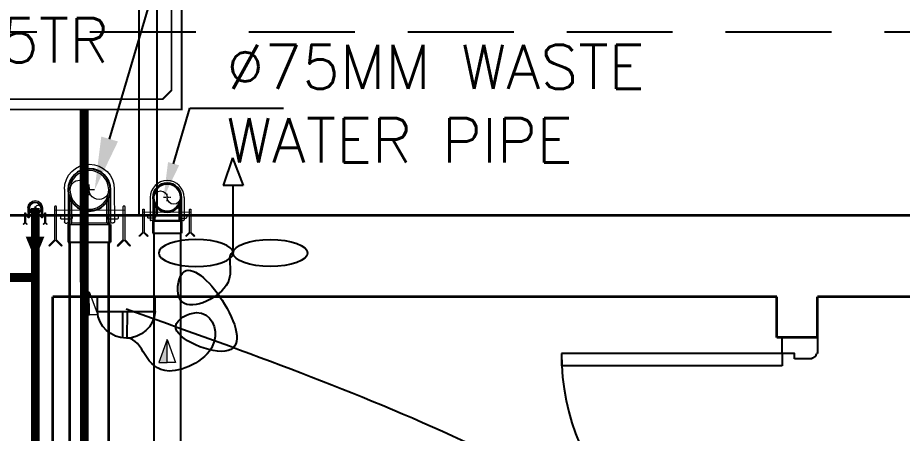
# Model space of a CAD drawing. Extents: x 3550807 to 4078732, y -628171 to -515859.
# Drawn here: x 3717313 to 3719818, y -591592 to -590417 of the extents above; entities that cross this region are included whole.
import ezdxf
from ezdxf import colors
from ezdxf.entities.mleader import LeaderData, LeaderLine
from ezdxf.math import Vec2, Vec3

# ---------------------------------------------------------------- set-up
doc = ezdxf.new("R2010")
doc.units = 0
doc.header["$LTSCALE"] = 6
doc.header["$MEASUREMENT"] = 0
doc.linetypes.add('CENTER2', pattern=[1.125, 0.75, -0.125, 0.125, -0.125])
doc.linetypes.add('HIDDEN', pattern=[0.375, 0.25, -0.125])
doc.layers.get('0').update_dxf_attribs({"linetype": 'CONTINUOUS'})
for name, color, linetype in [('Chajja', 7, 'CONTINUOUS'), ('DOOR', 44, 'CONTINUOUS'), ('ELE-EXHAUST FAN', 10, 'CONTINUOUS'), ('MEP_HVAC_COPPER_PIPE', 5, 'CONTINUOUS'), ('MEP_HVAC_TEXT', 7, 'CONTINUOUS'), ('phe-text', 1, 'CONTINUOUS'), ('PL- WASTE PIPE', 6, 'CONTINUOUS'), ('PL-SOIL PIPE', 1, 'CONTINUOUS')]:
    doc.layers.add(name, color=color, linetype=linetype)
doc.layers.add('ELE-LIGHTING WIRING', color=7, linetype='CONTINUOUS', true_color=0x63d7b6)
for name, color, linetype, lineweight in [('HTL-AC UNIT', 5, 'CONTINUOUS', 25), ('PHE-SP', 1, 'CONTINUOUS', 0), ('PL-CLAMP', 211, 'CONTINUOUS', 13), ('PL-SOFT  WATER SUPPLY PIPE', 162, 'CONTINUOUS', 9), ('PL-WATER PIPE CLAMP', 6, 'CONTINUOUS', 9), ('PL-WATER PIPING', 1, 'CONTINUOUS', 9), ('WALL', 10, 'CONTINUOUS', 35)]:
    doc.layers.add(name, color=color, linetype=linetype, lineweight=lineweight)
doc.styles.add('ROMANS', font='romans.shx')
doc.styles.get("Standard").update_dxf_attribs({"font": 'SIMPLEX'})
doc.styles.add('VERDANA', font='verdana.ttf')
doc.dimstyles.new('AC DIM', dxfattribs={"dimtxt": 200, "dimasz": 200, "dimexe": 0.18, "dimexo": 50, "dimgap": 50, "dimtad": 1, "dimdec": 0, "dimzin": 12, "dimdsep": 46, "dimtxsty": 'ROMANS', "dimcen": 0, "dimclrt": 7, "dimadec": 0, "dimazin": 0, "dimtfac": 1, "dimtdec": 0, "dimtix": 1, "dimtofl": 0, "dimtmove": 0, "dimatfit": 3, "dimfxl": 0, "dimtolj": 1, "dimtzin": 12, "dimarcsym": 0})

# ---------------------------------------------------------------- blocks, each defined once
blk = doc.blocks.new('750')
at = {"layer": 'DOOR', "color": 8}
for p, q in [((-50, 705), (-47.5, 705)), ((-35, 690), (-35, 692.5)), ((50, 45), (50, 80)), ((50, 80), (675, 80)), ((675, 45), (675, 80)), ((-35, 60), (-35, 57.5)), ((-50, 45), (-47.5, 45)), ((50, 45), (675, 45))]:
    blk.add_line(p, q, dxfattribs=at)
for points in [[(15, 690), (15, 705), (50, 705), (50, 750), (-50, 750), (-50, 705)], [(-35, 690), (15, 690)], [(15, 60), (15, 45), (50, 45), (50, 0), (-50, 0), (-50, 45)], [(-35, 60), (15, 60)]]:
    blk.add_lwpolyline(points, dxfattribs=at)
for centre, radius, start, end in [((-35, 705), 12.5, 180, 270), ((15, 45), 660, 0, 90), ((-35, 45), 12.5, 90, 180)]:
    blk.add_arc(centre, radius, start, end, dxfattribs=at)
blk = doc.blocks.new('A$C44D17E71')
at = {"layer": 'ELE-EXHAUST FAN', "color": 1}
for p, q in [((-13.3, 0.72), (-9.75, 2.1)), ((-9.75, 2.1), (-9.75, -0.48)), ((-13.3, 0.72), (-9.75, -0.48)), ((-0.97, 0.81), (-9.75, 0.81)), ((6.62, -9.32), (4.71, -9.31)), ((4.71, -9.31), (4.71, -16.8)), ((6.59, -16.81), (6.62, -9.32)), ((6.61, -12.95), (10.07, -12.97)), ((6.61, -13.55), (10.06, -13.57)), ((6.59, -16.81), (4.71, -16.8))]:
    blk.add_line(p, q, dxfattribs=at)
blk.add_ellipse((-0.97, 5.64), major_axis=(0, -4.83), ratio=0.36355, dxfattribs=at)
at = {"layer": 'ELE-EXHAUST FAN', "color": 1, "extrusion": (0, 0, -1)}
blk.add_ellipse((-0.97, -4.02), major_axis=(0, 4.83), ratio=0.36355, dxfattribs=at)
blk.add_ellipse((6.31, -13.06), major_axis=(0.02, 3.76), ratio=1, start_param=0.079283, end_param=3.06231, dxfattribs=at)
at = {"layer": 'ELE-EXHAUST FAN', "color": 1}
blk.add_open_spline([(-1.04, 0.81), (-0.79, -0.3), (3.44, 2.5), (7.59, -7.04), (-0.96, -5.98), (5.22, 0.41), (14.27, 3.09), (9.16, -9.39), (5.43, -2.53), (11.73, 0.02), (16.82, -10.79), (10.14, -10.71), (10.07, -12.97)], degree=3, knots=[0, 0, 0, 0, 6.261699, 12.352893, 15.787239, 21.858742, 28.752755, 35.678217, 39.225495, 45.354107, 53.693878, 67.421453, 67.421453, 67.421453, 67.421453], dxfattribs=at)
blk = doc.blocks.new('clamp')
at = {"layer": 'PL-CLAMP'}
for p, q in [((156.2, 205.8), (161.2, 205.8)), ((105.4, 198.4), (168.6, 198.4)), ((105.4, 191.1), (168.6, 191.1)), ((163.2, 185.7), (163.2, 203.8)), ((170.6, 196.4), (170.6, 193.1)), ((156.2, 183.7), (161.2, 183.7)), ((105.4, 109.4), (168.6, 109.4)), ((156.2, 116.8), (161.2, 116.8)), ((163.2, 96.7), (163.2, 114.8)), ((170.6, 107.4), (170.6, 104)), ((105.4, 102), (168.6, 102)), ((156.2, 94.7), (161.2, 94.7))]:
    blk.add_line(p, q, dxfattribs=at)
for points in [[(138.4, 216.5, -0.414214), (139.4, 217.5), (203.1, 217.5), (214, 228.4), (215.4, 227), (203.9, 215.5), (215.3, 204), (213.9, 202.6), (203, 213.5), (139.4, 213.5, -0.414214), (138.4, 214.5), (138.4, 216.5)], [(138.4, 84.3, -0.414214), (139.4, 85.3), (203.1, 85.3), (214, 96.3), (215.4, 94.9), (203.9, 83.3), (215.3, 71.9), (213.9, 70.5), (203, 81.3), (139.4, 81.3, -0.414214), (138.4, 82.3), (138.4, 84.3)]]:
    blk.add_lwpolyline(points, format="xyb", dxfattribs=at)
for points in [[(146.2, 81.3), (146.2, 217.5)], [(156.2, 81.3), (156.2, 217.5)]]:
    blk.add_lwpolyline(points, dxfattribs=at)
for centre, radius, start, end in [((161.2, 203.8), 2, 0, 90), ((105.4, 150.2), 48.2, 90, 270), ((168.6, 196.4), 2, 0, 90), ((168.6, 193.1), 2, 270, 0), ((161.2, 185.7), 2, 270, 0), ((161.2, 114.8), 2, 0, 90), ((168.6, 107.4), 2, 0, 90), ((168.6, 104), 2, 270, 0), ((161.2, 96.7), 2, 270, 0)]:
    blk.add_arc(centre, radius, start, end, dxfattribs=at)
blk = doc.blocks.new('RISER UP 100')
at = {"color": 0, "linetype": 'Continuous'}
for p, q in [((-98.5, 60), (-148.5, 60)), ((-148.5, -60), (-148.5, 60)), ((-98.5, 60), (-93.5, 55)), ((-93.5, 55), (-24, 55)), ((-98.5, -60), (-148.5, -60)), ((-98.5, -60), (-93.5, -55)), ((-93.5, -55), (-24, -55))]:
    blk.add_line(p, q, dxfattribs=at)
at = {"color": 8, "linetype": 'Continuous', "lineweight": 0, "ltscale": 0.005}
for p, q in [((-98.5, 55), (-148.5, 55)), ((-98.5, -55), (-98.5, 55)), ((-98.5, 55), (-93.5, 50)), ((-93.5, -50), (-93.5, 50)), ((-93.5, 50), (-33.2, 50)), ((-98.5, -55), (-93.5, -50)), ((-93.5, -50), (-33.2, -50)), ((-98.5, -55), (-148.5, -55))]:
    blk.add_line(p, q, dxfattribs=at)
at = {"color": 8, "linetype": 'CENTER2', "lineweight": 0}
for p, q in [((-15, 0), (15, 0)), ((0, 15), (0, -15))]:
    blk.add_line(p, q, dxfattribs=at)
at = {"color": 0, "linetype": 'Continuous'}
blk.add_circle((0, 0), 60, dxfattribs=at)
at = {"color": 8, "linetype": 'Continuous', "lineweight": 0, "ltscale": 0.005}
blk.add_circle((0, 0), 55, dxfattribs=at)
at = {"color": 8, "linetype": 'Continuous', "lineweight": 0}
for centre, start, end in [((0, 27.5), 90, 270), ((0, -27.5), 270, 90)]:
    blk.add_arc(centre, 27.5, start, end, dxfattribs=at)
blk = doc.blocks.new('A$C0B1B3CFA')
at = {"layer": 'PHE-SP'}
h = blk.add_hatch(color=7, dxfattribs=at)
h.dxf.hatch_style = 1
h.paths.add_polyline_path([(-0.0495, 0.0226), (-0.0495, 0), (0.0124, 0)])
at = {"layer": 'PHE-SP', "color": 7}
for points in [[(-0.0495, 0), (0.0124, 0), (-0.0495, 0.0226), (-0.0495, 0)], [(-0.0495, 0), (0.0124, 0), (-0.0495, -0.0226), (-0.0495, 0)]]:
    blk.add_lwpolyline(points, dxfattribs=at)
blk = doc.blocks.new('Z$W@#3BD47561')
at = {"layer": 'PHE-SP', "xscale": 49.00933755098914, "yscale": 49.00933755098914, "zscale": 49.00933755098914, "rotation": 270}
blk.add_blockref('A$C0B1B3CFA', (0, 0), dxfattribs=at)
blk = doc.blocks.new('Z$W@#4AA511D8')
at = {"layer": 'phe-text', "linetype": 'ByBlock', "lineweight": -2, "ltscale": 0.5, "xscale": 0.0244727334018079, "yscale": 0.0244727334018079, "zscale": 0.0244727334018079, "rotation": 270}
blk.add_blockref('Z$W@#3BD47561', (0.0148, 0), dxfattribs=at)
blk = doc.blocks.new('WATER PIPE CLAMP')
at = {"layer": 'PL-CLAMP'}
for p, q in [((-61.4, 87.2), (-62.5, 86.1)), ((-62.5, 86.1), (-54, 77.6)), ((-52.5, 78.2), (-61.4, 87.2)), ((-54, 77.6), (-54, 27.7)), ((-43.4, 87.3), (-52.5, 78.2)), ((-50.9, 77.6), (-42.3, 86.2)), ((-50.9, 27.7), (-50.9, 77.6)), ((-42.3, 86.2), (-43.4, 87.3)), ((-42, 46.4), (-27.8, 46.4)), ((-37.8, 1.1), (-37.8, 50.6)), ((-33.6, 52.2), (-36.2, 52.2)), ((-32, 1.1), (-32, 50.6)), ((27.8, 46.4), (41.9, 46.4)), ((32, 1.1), (32, 50.6)), ((36.2, 52.2), (33.5, 52.2)), ((37.8, 1.1), (37.7, 50.6)), ((42.1, 87.2), (41, 86.1)), ((41, 86.1), (49.5, 77.6)), ((51.1, 78.3), (42.1, 87.2)), ((49.5, 77.6), (49.6, 27.8)), ((60.2, 87.4), (51.1, 78.3)), ((52.7, 77.6), (61.3, 86.2)), ((52.7, 27.8), (52.7, 77.6)), ((61.3, 86.2), (60.2, 87.4)), ((-54, 40.9), (52.7, 41)), ((-54, 33.1), (52.7, 33.1)), ((-53.2, 27), (-51.7, 27)), ((-43.6, 40.9), (-43.6, 44.8)), ((-26.2, 40.9), (-26.3, 44.8)), ((26.2, 41), (26.2, 44.8)), ((43.5, 41), (43.5, 44.8)), ((50.3, 27), (51.9, 27))]:
    blk.add_line(p, q, dxfattribs=at)
for centre, radius, start, end in [((-42, 44.8), 1.57, 90.025, 180.025), ((-36.2, 50.6), 1.57, 90.025, 180.025), ((-33.6, 50.6), 1.57, 0.025, 90.025), ((-27.8, 44.8), 1.57, 0.025, 90.025), ((27.8, 44.8), 1.57, 90.025, 180.025), ((33.5, 50.6), 1.57, 90.025, 180.025), ((36.2, 50.6), 1.57, 0.025, 90.025), ((41.9, 44.8), 1.57, 0.025, 90.025), ((-53.2, 27.7), 0.784, 180.024, 270.024), ((-51.7, 27.7), 0.784, 270.024, 0.024), ((0, 1.1), 37.8, 180.025, 0.025), ((50.3, 27.8), 0.784, 180.024, 270.024), ((51.9, 27.8), 0.784, 270.024, 0.024)]:
    blk.add_arc(centre, radius, start, end, dxfattribs=at)
blk = doc.blocks.new('1234WE12')
at = {"layer": 'PL-SOFT  WATER SUPPLY PIPE', "color": 8, "linetype": 'CENTER2', "lineweight": 0}
for p, q in [((4.4, 0), (-4.4, 0)), ((0, 4.4), (0, -4.3))]:
    blk.add_line(p, q, dxfattribs=at)
at = {"layer": 'PL-SOFT  WATER SUPPLY PIPE', "color": 3, "linetype": 'Continuous'}
blk.add_circle((0, 0), 17.5, dxfattribs=at)
at = {"layer": 'PL-SOFT  WATER SUPPLY PIPE', "color": 8, "linetype": 'Continuous', "lineweight": 0, "ltscale": 0.005}
blk.add_circle((0, 0), 16, dxfattribs=at)
at = {"layer": 'PL-SOFT  WATER SUPPLY PIPE', "color": 8, "linetype": 'Continuous', "lineweight": 0}
for centre, start, end in [((-8, 0), 180.1383, 0.1383), ((8, 0), 0.1383, 180.1383)]:
    blk.add_arc(centre, 8, start, end, dxfattribs=at)
blk = doc.blocks.new('ODU')
at = {"layer": 'HTL-AC UNIT'}
for p, q in [((3484013.2, -610684.5, 0), (3483479.8, -610684.5, 0)), ((3483791.5, -610668.6, 0), (3483791.5, -610718.6, 0)), ((3484013.2, -610694.2, 0), (3483479.8, -610694.2, 0)), ((3484013.2, -610703.9, 0), (3483479.8, -610703.9, 0))]:
    blk.add_line(p, q, dxfattribs=at)
at = {"layer": 'HTL-AC UNIT', "const_width": 10, "elevation": 0}
blk.add_lwpolyline([(3483475.1, -610718.6), (3483475.1, -610718.6, -0.414214), (3483525.1, -610668.6), (3483967.9, -610668.6, -0.414214), (3484017.9, -610718.6), (3484017.9, -610718.6)], format="xyb", dxfattribs=at)
at = {"layer": 'HTL-AC UNIT', "elevation": 0}
for points in [[(3483383, -611364.6), (3483383, -610691.3), (3483433, -610691.3), (3483433, -611364.6), (3483383, -611364.6)], [(3484148.8, -611364.6), (3484148.8, -610691.3), (3484198.8, -610691.3), (3484198.8, -611364.6), (3484148.8, -611364.6)]]:
    blk.add_lwpolyline(points, dxfattribs=at)
at = {"layer": 'HTL-AC UNIT', "const_width": 5, "elevation": 0}
for points in [[(3483313.8, -610718.6), (3484268.8, -610718.6), (3484268.8, -611064.6), (3483313.8, -611064.6)], [(3483367.8, -610747.7), (3484214.8, -610747.7), (3484239.8, -610772.7), (3484239.8, -611010.6), (3484214.8, -611035.6), (3483367.8, -611035.6), (3483342.8, -611010.6), (3483342.8, -610772.7)]]:
    blk.add_lwpolyline(points, close=True, dxfattribs=at)
at = {"layer": 'HTL-AC UNIT', "elevation": 0}
blk.add_lwpolyline([(3483263.8, -610769.2), (3483313.8, -610769.2), (3483313.8, -610779.2), (3483263.8, -610779.2)], close=True, dxfattribs=at)
at = {"layer": 'HTL-AC UNIT'}
for centre, radius, start, end in [((3483666.2, -610864.4, 0), 196, 87.3624, 131.9453), ((3483789.1, -610736.6, 0), 96.6, 135.2739, 169.2801), ((3483793.9, -610736.6, 0), 96.6, 10.7199, 44.7261), ((3483907.8, -610718.6, 0), 50, 0, 90)]:
    blk.add_arc(centre, radius, start, end, dxfattribs=at)
for points in [[(3483551, -610465.7, 0), (3483551, -610635.2, 0)], [(3483634.7, -610465.7, 0), (3483634.7, -610635.2, 0)], [(3483716.2, -610465.7, 0), (3483716.2, -610635.2, 0)], [(3483791.5, -610465.7, 0), (3483791.5, -610635.2, 0)], [(3483866.7, -610465.7, 0), (3483866.7, -610635.2, 0)], [(3483942, -610465.7, 0), (3483942, -610635.2, 0)]]:
    blk.add_leader(points, dimstyle='AC DIM', override={"dimasz": 75, "dimtad": 0}, dxfattribs=at)

msp = doc.modelspace()

# ---------------------------------------------------------------- linework, layer by layer
at = {"layer": 'Chajja', "color": 8, "linetype": 'HIDDEN', "ltscale": 200}
msp.add_line((3714817.4, -590456.3), (3719992.4, -590456.3), dxfattribs=at)
at = {"layer": 'ELE-LIGHTING WIRING', "linetype": 'ByBlock'}
msp.add_spline([(3719702.4, -592234.5), (3718543.9, -591600), (3717620.4, -591241.3)], degree=3, dxfattribs=at)
at = {"layer": 'MEP_HVAC_COPPER_PIPE', "linetype": 'ByBlock', "const_width": 25}
msp.add_lwpolyline([(3717344.4, -592978.6), (3717502.6, -592978.6), (3717501.1, -590676.3)], dxfattribs=at)
at = {"layer": 'PL- WASTE PIPE', "linetype": 'ByBlock', "ltscale": 5}
for p, q in [((3717698.8, -591026.6), (3717698.8, -592416)), ((3717773.8, -591026.6), (3717773.8, -592709))]:
    msp.add_line(p, q, dxfattribs=at)
at = {"layer": 'PL-SOFT  WATER SUPPLY PIPE', "color": 3, "const_width": 25}
for points in [[(3717362.7, -590955.3), (3717362.7, -592865.6), (3719284.6, -592865.6)], [(3717362.7, -591151.4), (3714854.5, -591151.4), (3714854.5, -591250.3), (3714239.3, -591250.3), (3714239.3, -597151.6), (3714861.9, -597151.6), (3714861.9, -597221.2), (3715646.4, -597221.2)]]:
    msp.add_lwpolyline(points, dxfattribs=at)
at = {"layer": 'PL-WATER PIPING', "color": 61, "true_color": 0xd8e58c}
msp.add_lwpolyline([(3717362.1, -591035.6, 53.3, 0, 0), (3717362.1, -591100.4, 0, 0, 0)], format="xyseb", dxfattribs=at)
at = {"layer": 'WALL', "color": 8, "linetype": 'ByBlock'}
for p, q in [((3719992.4, -590976.3), (3714817.4, -590976.3)), ((3719462.4, -591206.3), (3717412.4, -591206.3)), ((3717412.4, -592806.3), (3717412.4, -591206.3)), ((3719462.4, -591321.3), (3719462.4, -591206.3)), ((3719577.4, -591321.3), (3719577.4, -591206.3)), ((3721942.4, -591206.3), (3719577.4, -591206.3)), ((3719577.4, -591321.3), (3719462.4, -591321.3))]:
    msp.add_line(p, q, dxfattribs=at)
at = {"layer": 'WALL', "linetype": 'ByBlock'}
for p, q in [((3717461, -591858.1), (3717461, -591051.9)), ((3717571, -591858.1), (3717571, -591051.9))]:
    msp.add_line(p, q, dxfattribs=at)

# ---------------------------------------------------------------- block references
at = {"layer": 'DOOR', "color": 8, "rotation": 180}
msp.add_blockref('750', (3719527.4, -591321.3), dxfattribs=at)
at = {"layer": 'ELE-EXHAUST FAN', "xscale": 21.82094173196808, "yscale": 21.82094173196808, "zscale": 21.82094173196808, "rotation": 270}
msp.add_blockref('A$C44D17E71', (3717905.4, -591103.6), dxfattribs=at)
at = {"layer": 'HTL-AC UNIT', "linetype": 'ByBlock'}
msp.add_blockref('ODU', (233508.4, 20388.3, 0), dxfattribs=at)
at = {"layer": 'PL- WASTE PIPE', "linetype": 'ByBlock', "ltscale": 5, "xscale": -0.6804665603485837, "yscale": 0.6804665603485837, "zscale": 0.6804665595408722, "rotation": 269.9999999999997}
msp.add_blockref('RISER UP 100', (3717736.3, -590925.5), dxfattribs=at)
at = {"layer": 'PL-CLAMP', "linetype": 'ByBlock'}
for p, xscale, yscale, zscale, rotation in [((3717736.1, -590747.1), -1.466554736686121, 1.46655473668612, 1.466554735929871, 90.02499690717069), ((3717586.1, -590820), 0.9999250758013825, 0.9999250758013825, 0.9999250752857497, 269.9750030928284)]:
    msp.add_blockref('clamp', p, dxfattribs=dict(at, xscale=xscale, yscale=yscale, zscale=zscale, rotation=rotation))
at = {"layer": 'PL-SOFT  WATER SUPPLY PIPE', "color": 2, "ltscale": 500, "rotation": 180}
msp.add_blockref('1234WE12', (3717362.7, -590955.3), dxfattribs=at)
at = {"layer": 'PL-SOIL PIPE', "color": 1, "linetype": 'Continuous'}
for name, p, xscale, yscale, zscale, rotation in [('RISER UP 100', (3717515.8, -590903.7), -0.9980176218446795, 0.9980176218446792, 0.998017621844679, 269.9999999999571), ('Z$W@#4AA511D8', (3717515.7, -591192.5), 876.8658294741394, 876.8658294741394, 876.8658294741394, 270.129995499921), ('Z$W@#4AA511D8', (3717735.9, -591327.2), 876.8658294741394, 876.8658294741394, 876.8658294741394, 270.129995499921)]:
    msp.add_blockref(name, p, dxfattribs=dict(at, xscale=xscale, yscale=yscale, zscale=zscale, rotation=rotation))
at = {"layer": 'PL-WATER PIPE CLAMP', "ltscale": 5, "xscale": -0.5454630040780015, "yscale": 0.5454630040780015, "zscale": 0.5454630040780017, "rotation": 180.1633275206256}
msp.add_blockref('WATER PIPE CLAMP', (3717362.7, -590954), dxfattribs=at)

# ---------------------------------------------------------------- texts
at = {"layer": 'MEP_HVAC_TEXT', "color": 0, "insert": (3717571.2, -590418.3), "char_height": 125, "width": 1718.699, "attachment_point": 3, "rotation": 359.9931, "style": 'VERDANA'}
msp.add_mtext('{\\Fromans|c0;\\C256;1.5TR}', dxfattribs=at)
at = {"layer": 'PL- WASTE PIPE', "linetype": 'ByBlock', "ltscale": 5, "insert": (3717903.9, -590492.9), "char_height": 125, "width": 1332.591, "attachment_point": 1, "style": 'ROMANS'}
msp.add_mtext('%%c75MM WASTE WATER PIPE', dxfattribs=at)

# ---------------------------------------------------------------- leaders
at = {"layer": 'PL- WASTE PIPE', "linetype": 'ByBlock', "ltscale": 5}
ml = msp.add_multileader_mtext('Standard', dxfattribs=at)
ml.set_content(' ', color=256)
ml.set_leader_properties()
ml.build(insert=Vec2(0, 0))
ml.multileader.update_dxf_attribs({"text_right_attachment_type": 6, "dogleg_length": 265, "arrow_head_size": 100})
ctx = ml.context
ctx.base_point, ctx.char_height, ctx.arrow_head_size, ctx.landing_gap_size, ctx.plane_origin = Vec3(3718065.8, -590672.6), 100, 100, 50, Vec3(3717591.2, -591052.7)
ctx.right_attachment = 6
notes = []
notes.append((ctx, [(0, (1, 1, 0), (3717800.8, -590672.6), (1, 0), 265, [(0, [(3717726.1, -590925.5)], 0, [])])]))
ctx.mtext.insert, ctx.mtext.flow_direction = Vec3(3718115.8, -590612.6), 5
at = {"layer": 'PL-SOIL PIPE', "color": 1, "linetype": 'Continuous'}
ml = msp.add_multileader_mtext('Standard', dxfattribs=at)
ml.set_content('', color=1)
ml.set_leader_properties()
ml.build(insert=Vec2(0, 0))
ml.multileader.update_dxf_attribs({"text_right_attachment_type": 6, "dogleg_length": 418.4, "arrow_head_size": 150})
ctx = ml.context
ctx.base_point, ctx.arrow_head_size, ctx.plane_origin, ctx.plane_x_axis = Vec3(3718154.3, -590219.7), 150, Vec3(3717734.2, -590221.7), Vec3(-1, 0)
ctx.right_attachment, ctx.text_align_type = 6, 2
notes.append((ctx, [(0, (1, 1, 0), (3717731.9, -590221.7), (1, 0), 418.4, [(0, [(3717530.8, -590903.7)], 0, [])])]))
ctx.mtext.insert, ctx.mtext.width, ctx.mtext.alignment = Vec3(3718152.3, -590217.7), 248.491, 3
for ctx, leaders in notes:
    for number, flags, end, landing, length, lines in leaders:
        leader = LeaderData()
        leader.index, (leader.has_last_leader_line, leader.has_dogleg_vector, leader.attachment_direction) = number, flags
        leader.last_leader_point, leader.dogleg_vector, leader.dogleg_length = Vec3(end), Vec3(landing), length
        for number, points, colour, breaks in lines:
            line = LeaderLine()
            line.index, line.vertices, line.color, line.breaks = number, Vec3.list(points), colors.encode_raw_color(colour), breaks
            leader.lines.append(line)
        ctx.leaders.append(leader)

doc.saveas('drawing.dxf')
